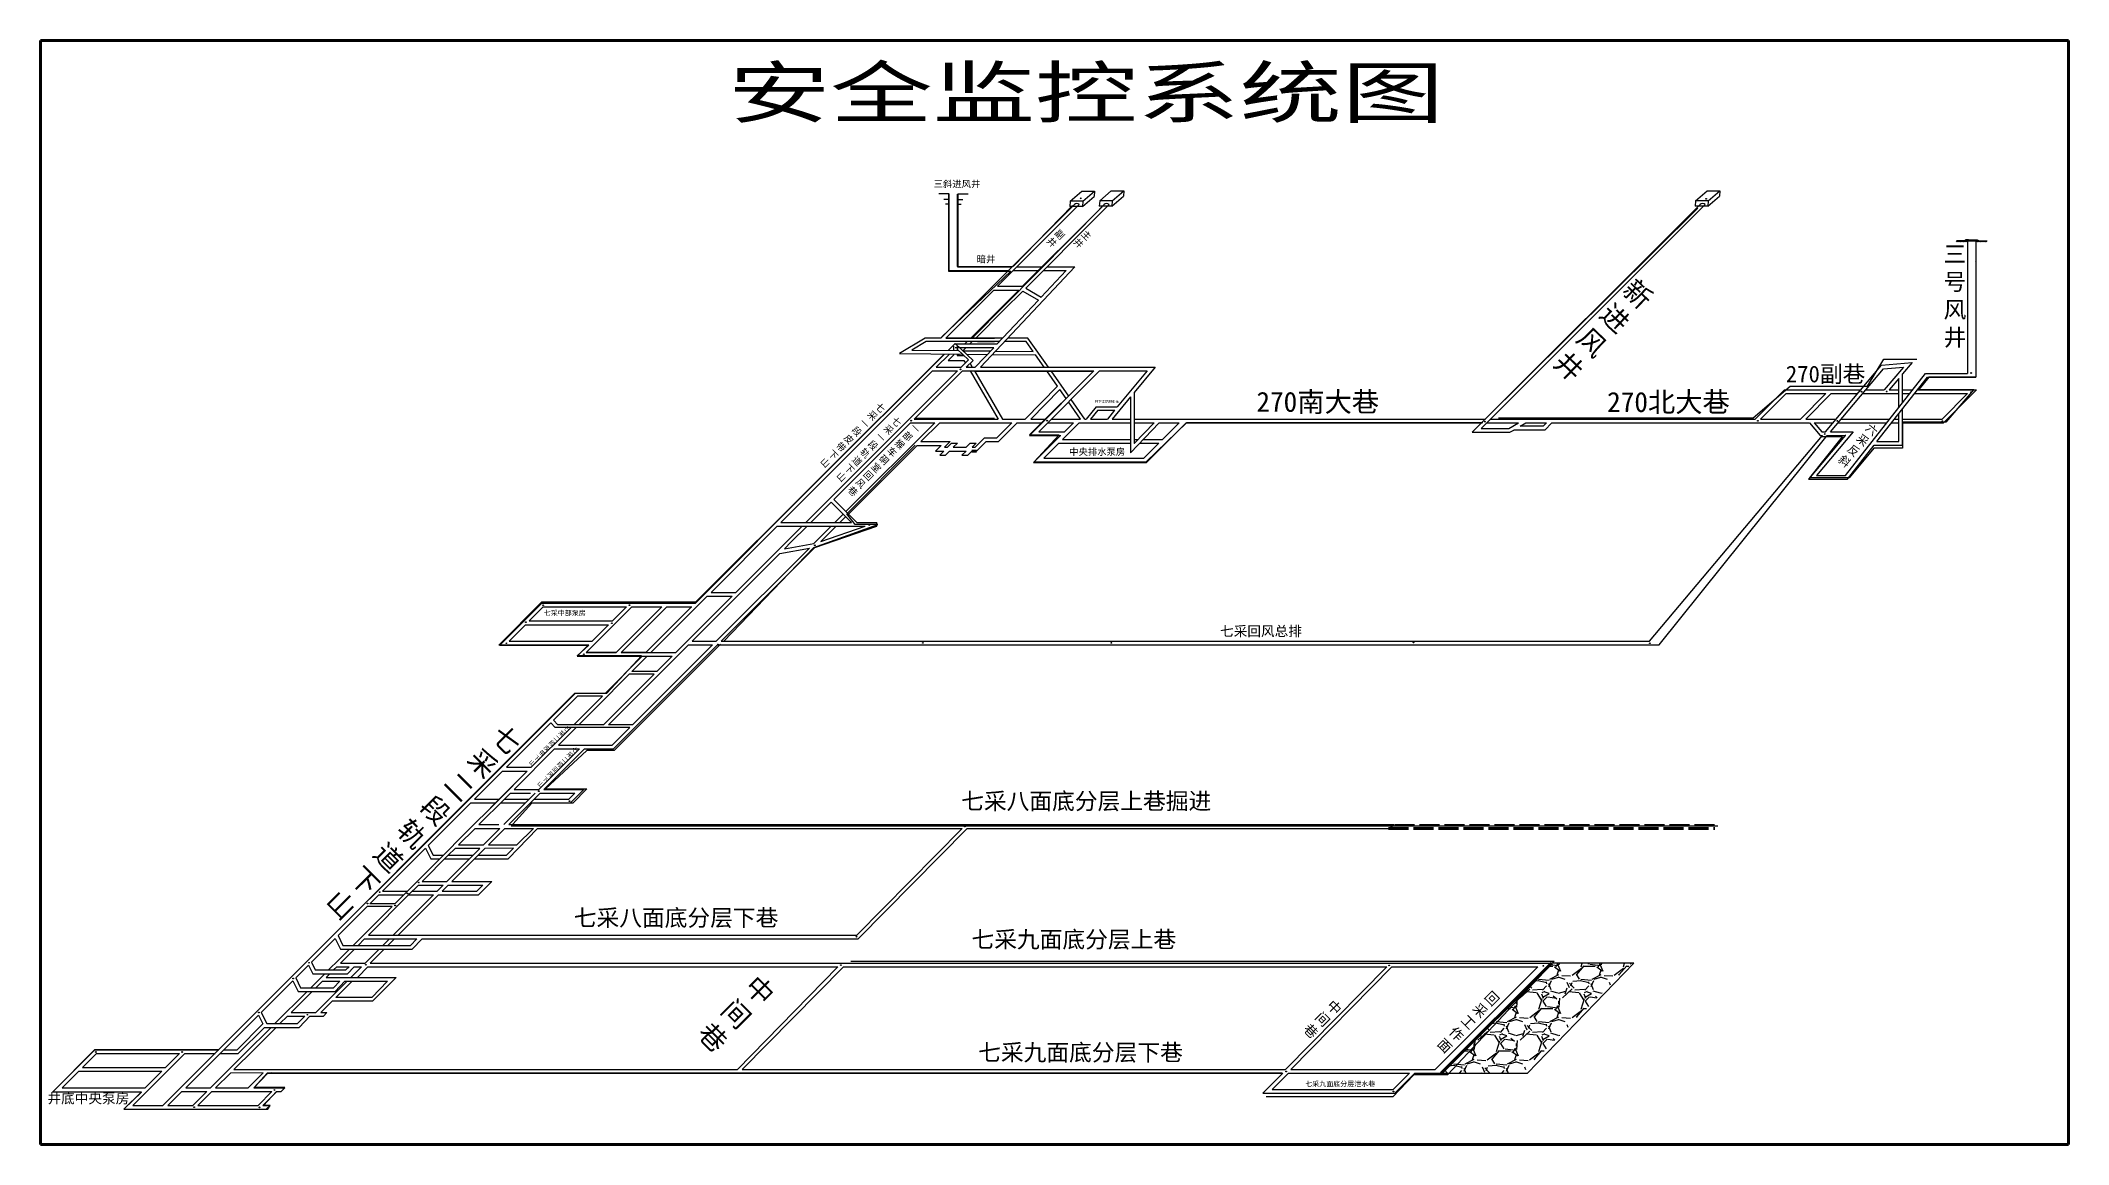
# Model space of a CAD drawing. Header units: millimetres. Extents: x 7697 to 8914, y -188 to 474.
import ezdxf

# ---------------------------------------------------------------- set-up
doc = ezdxf.new("R2010")
doc.units = ezdxf.units.MM
doc.linetypes.add('ACAD_ISO02W100', pattern=[15, 12, -3])
doc.linetypes.add('JIS_02_0.7', pattern=[1.35, 0.75, -0.6])
for name, color, linetype in [('安全监控', 7, 'Continuous'), ('巷道名称', 7, 'Continuous'), ('通风设施', 7, 'Continuous')]:
    doc.layers.add(name, color=color, linetype=linetype)
doc.styles.get("Standard").update_dxf_attribs({"font": '', "height": 3})
doc.styles.get('Standard').set_extended_font_data('FangSong_GB2312')

msp = doc.modelspace()

# ---------------------------------------------------------------- hatches: boundary and pattern name
at = {"layer": '安全监控', "linetype": 'ByBlock', "lineweight": 30}
h = msp.add_hatch(dxfattribs=at)
h.set_pattern_fill('GRAVEL', color=256, style=0)
h.set_pattern_definition([(228.0128, (-1254.5242, -1794.6869), (-203.20017266, -228.6002809), [3.41721, -338.305]), (184.9697, (-1256.8102, -1797.2269), (304.80049306, 25.39982075), [5.86405, -580.54]), (132.5104, (-1262.6522, -1797.7349), (253.99981518, -279.40027292), [4.13482, -409.347]), (267.2737, (-1272.5582, -1804.0849), (25.39988971, 507.99983653), [5.34005, -528.664]), (292.8337, (-1272.8122, -1809.4189), (-127.00036056, 304.8001733), [5.23634, -518.398]), (357.2737, (-1270.7802, -1814.2449), (-507.99983653, 25.39988971), [5.34005, -528.664]), (37.6942, (-1265.4462, -1814.4989), (-330.20020861, -253.99977357), [7.06194, -699.131]), (72.2553, (-1259.8582, -1810.1809), (177.800355655, 558.80016206), [6.6672, -660.053]), (121.4296, (-1257.8262, -1803.8309), (-203.20005235, 330.1996116), [5.35813, -530.455]), (175.2364, (-1260.6202, -1799.2589), (279.39978053, -25.39976163), [6.11713, -299.739]), (222.3974, (-1266.7162, -1798.7509), (-304.80000917, -279.399636506), [7.91078, -783.168]), (138.8141, (-1247.4122, -1804.339), (-177.79988674, 152.39976557), [2.70005, -267.306]), (171.4692, (-1249.4442, -1802.5609), (330.19949596, -50.800128), [5.13682, -508.546]), (225, (-1254.524, -1801.799), (-5e-15, -25.399983), [3.59209, -32.3289]), (203.1986, (-1256.3022, -1798.751), (127.0004283, 50.8002227), [1.93441, -191.506]), (291.8014, (-1258.08, -1799.513), (-25.4000178, 76.200049), [2.73566, -134.048]), (30.9638, (-1257.064, -1802.053), (76.1999195, 50.8000396), [4.4432, -143.663]), (161.5651, (-1253.254, -1799.767), (50.800023, -25.399962), [3.21287, -77.109]), (16.3895, (-1272.8122, -1799.5129), (254.00014014, 76.1998415), [4.50088, -445.588]), (70.3462, (-1268.4942, -1798.2429), (-101.5997169, -279.39960489), [3.77599, -373.822]), (293.1986, (-1253.2542, -1794.687), (-50.8002227, 127.0004283), [3.8688, -189.572]), (343.6105, (-1251.7302, -1798.2429), (-254.00014014, 76.1998415), [4.50088, -445.588]), (339.444, (-1272.8122, -1815.261), (-127.0001576, 50.7999384), [4.34035, -212.677]), (294.7751, (-1268.7482, -1816.7849), (-126.99970404, 279.39987026), [3.63672, -360.036]), (66.8014, (-1253.0002, -1820.087), (50.8002227, 127.0004283), [3.8688, -189.572]), (17.354, (-1251.4762, -1816.5309), (-330.20001782, -101.59984676), [4.25783, -421.524]), (69.444, (-1265.4462, -1820.087), (-50.7999384, -127.0001576), [2.17018, -214.848]), (101.3099, (-1254.524, -1820.087), (-25.3998746, 101.5996746), [1.29515, -128.22]), (165.9638, (-1254.778, -1818.817), (76.2000535, -25.399956), [5.23634, -99.4905]), (186.009, (-1259.8582, -1817.5469), (253.99962544, 25.39994069), [4.85267, -480.414]), (303.6901, (-1257.064, -1804.339), (-25.4000087, 50.799951), [3.66324, -87.9178]), (353.1572, (-1255.0322, -1807.3869), (431.80017857, -50.80022752), [6.39557, -633.16]), (60.9454, (-1248.6822, -1808.149), (-101.59976366, -177.7995761), [2.61508, -258.894]), (90, (-1247.412, -1805.863), (-25.4, 25.4), [1.524, -23.876]), (120.2564, (-1260.3662, -1816.7849), (101.59978467, -177.79991032), [3.52867, -349.339]), (48.0128, (-1262.1442, -1813.7369), (203.20017266, 228.6002809), [6.83443, -334.888]), (0, (-1257.572, -1808.657), (25.4, 25.4), [6.604, -18.796]), (325.3048, (-1250.9682, -1808.6569), (-253.9995599, 177.8000169), [4.0161, -397.593]), (254.0546, (-1247.6662, -1810.943), (-25.4000648, -101.600242), [3.69829, -181.217]), (207.646, (-1248.6822, -1814.4989), (-482.59983049, -254.00015975), [6.02145, -596.125]), (175.4261, (-1254.0162, -1817.2929), (-330.20007605, 25.39987711), [6.37029, -630.658]), (175.4261, (-1254.0162, -1817.2929), (-330.20007605, 25.39987711), [6.37029, -630.658])])
h.paths.add_polyline_path([(8585.7, -145.6), (8537.4, -145.6), (8603.5, -79.5), (8651.8, -79.5)])

# ---------------------------------------------------------------- linework, layer by layer
at = {"lineweight": 30}
for p, q in [((8242.1, 382.2), (8242.1, 336.1)), ((8247.5, 382.2), (8247.5, 338.3)), ((8271.2, 326.7), (8320.2, 375.7)), ((8288.1, 325.6), (8332.2, 369.8)), ((8332.2, 369.8), (8338.1, 375.7)), ((8561.3, 241.2), (8695.7, 375.7)), ((8853.1, 353.9), (8853.1, 274.2)), ((8858, 353.9), (8858, 272)), ((8242.1, 336.1), (8277.6, 336.1)), ((8317.6, 338.3), (8260.9, 278)), ((8280.6, 336.1), (8295.5, 336.1)), ((8298.5, 336.1), (8312.4, 336.1)), ((8240.2, 295.6), (8269, 324.4)), ((8269, 324.4), (8283.9, 324.4)), ((8275, 312.5), (8286.3, 323.8)), ((8286.3, 323.8), (8295.7, 318.3)), ((8258.1, 295.6), (8275, 312.5)), ((8228.5, 293.5), (8219.9, 288.3)), ((8272.4, 293.5), (8228.5, 293.5)), ((8245.9, 292.4), (8256.5, 282.1)), ((8254.3, 291.9), (8256, 293.5)), ((8288.3, 293.5), (8275.5, 293.5)), ((8288.3, 293.5), (8275.5, 293.5)), ((8301.8, 278), (8289.4, 295.6)), ((8212.5, 286.3), (8250.1, 285.9)), ((8234.5, 278), (8242.5, 286)), ((8241.6, 282.1), (8251, 282.1)), ((8244.6, 288.1), (8244.9, 288.4)), ((8244.9, 290.8), (8244.9, 288.1)), ((8244.9, 286), (8244.9, 285.4)), ((8268.9, 289.8), (8245.9, 289.8)), ((8247.1, 291), (8247.1, 288.1)), ((8247.1, 286), (8247.1, 285.1)), ((8247.6, 285.1), (8248.4, 285.9)), ((8250.5, 288), (8252.2, 289.8)), ((8252.4, 278), (8256.5, 282.1)), ((8252.7, 285.9), (8265.1, 285.8)), ((8254.7, 280.3), (8256, 278)), ((8268.2, 285.7), (8294, 285.5)), ((8819.8, 280.9), (8814, 274)), ((8167.5, 211), (8232.3, 275.8)), ((8221.3, 246.9), (8250.2, 275.8)), ((8232.3, 275.8), (8247.2, 275.8)), ((8250.2, 275.8), (8329, 275.8)), ((8257.3, 275.8), (8274.1, 246.9)), ((8296, 239.3), (8332.4, 275.8)), ((8313.9, 260.7), (8303.3, 275.8)), ((8332.4, 275.8), (8360.9, 275.8)), ((8365.7, 278), (8353.2, 262.9)), ((8770.8, 239.2), (8802.6, 277.1)), ((8798.7, 233.4), (8829, 272)), ((8802.6, 277.1), (8814.6, 278.1)), ((8811.8, 271.3), (8806.1, 264.5)), ((8814, 262.2), (8814, 274)), ((8829, 272), (8858, 272)), ((8291.1, 246.9), (8308.6, 264.6)), ((8323.6, 246.9), (8315.3, 258.7)), ((8350.9, 260.2), (8340, 246.9)), ((8353.2, 262.9), (8353.2, 232.2)), ((8728.9, 246.9), (8744.2, 262.2)), ((8744.2, 262.2), (8768.1, 262.2)), ((8756, 246.9), (8771.3, 262.2)), ((8771.3, 262.2), (8787.2, 262.2)), ((8790.1, 262.2), (8811.8, 262.2)), ((8814, 262.2), (8818.5, 262.2)), ((8814, 256.5), (8814, 262.2)), ((8821.3, 262.2), (8853, 262.2)), ((8858.5, 264.5), (8838.7, 244.7)), ((8185.4, 211), (8219.1, 244.7)), ((8219.1, 244.7), (8233.6, 244.7)), ((8225.3, 233.4), (8236.6, 244.7)), ((8236.6, 244.7), (8279.8, 244.7)), ((8271.7, 233.4), (8282.9, 244.7)), ((8282.9, 244.7), (8297.9, 244.7)), ((8301.3, 244.7), (8316.7, 244.7)), ((8310.2, 234.7), (8320.1, 244.7)), ((8320.1, 244.7), (8350.9, 244.7)), ((8331.4, 252.2), (8327, 246.9)), ((8331.4, 252.2), (8341.6, 252.2)), ((8350.9, 226.6), (8368.2, 244.7)), ((8353.2, 244.7), (8365.1, 244.7)), ((8368.2, 244.7), (8380.1, 244.7)), ((8371.9, 232.2), (8384.3, 244.7)), ((8384.3, 244.7), (8561.5, 244.5)), ((8564.7, 244.7), (8583.8, 244.7)), ((8584.7, 242.6), (8588.2, 244.7)), ((8588.2, 244.7), (8600.6, 244.7)), ((8599.5, 240.3), (8603.8, 244.7)), ((8603.8, 244.7), (8758.2, 244.7)), ((8758.2, 244.7), (8764.6, 237)), ((8761.1, 244.7), (8772.4, 244.7)), ((8775.4, 244.7), (8804.7, 244.7)), ((8807.6, 244.7), (8811.8, 244.7)), ((8814, 231.2), (8814, 252.9)), ((8814, 244.7), (8838.7, 244.7)), ((8242.9, 233.4), (8239.5, 230)), ((8244.7, 230), (8247.2, 232.4)), ((8255.9, 230), (8258.3, 232.4)), ((8258.6, 227.7), (8264.3, 233.4)), ((8264.2, 233.4), (8271.7, 233.4)), ((8290.3, 237), (8309.1, 237)), ((8299, 223.5), (8307.9, 232.4)), ((8307.9, 232.4), (8350.9, 232.4)), ((8356.6, 232.4), (8367.9, 232.4)), ((8360.5, 220.8), (8371.9, 232.2)), ((8556, 239), (8578.6, 239)), ((8578.6, 239), (8580.9, 240.3)), ((8599.5, 240.3), (8580.9, 240.3)), ((8784.4, 239.2), (8762.5, 213.1)), ((8764.6, 237), (8766, 237)), ((8768.9, 237), (8780.1, 237)), ((8781, 210.8), (8797, 231.2)), ((8797, 231.2), (8814, 231.2)), ((8181.8, 189.9), (8223, 231.1)), ((8223, 231.1), (8237.5, 231.1)), ((8234.1, 227.7), (8239, 227.7)), ((8236.6, 225.3), (8240, 225.3)), ((8240, 225.3), (8242.4, 227.7)), ((8242.4, 227.7), (8252.3, 227.7)), ((8249.8, 225.3), (8253.3, 225.3)), ((8253.3, 225.3), (8255.7, 227.7)), ((8292.8, 220.8), (8360.5, 220.8)), ((8141.3, 184.8), (8167.5, 211)), ((8173.1, 198.7), (8185.4, 211)), ((8757.7, 210.8), (8781, 210.8)), ((8159.2, 184.8), (8171.5, 197.1)), ((8171.5, 197.1), (8183.6, 184.8)), ((8099.4, 142.9), (8139.1, 182.6)), ((8139.1, 182.6), (8191.9, 182.6)), ((8147.5, 173.2), (8157, 182.6)), ((8161.7, 169.8), (8198.9, 182.6)), ((8165.3, 173.4), (8174.5, 182.6)), ((8176.7, 184.8), (8180.3, 188.4)), ((8198.9, 182.6), (8198.8, 184.8)), ((8143.5, 169.1), (8147.5, 173.2)), ((8088.1, 113.7), (8140.7, 166.3)), ((8105.5, 113.7), (8161.7, 169.8)), ((8140.7, 166.3), (8158.4, 169.5)), ((7990.3, 125.8), (7998.7, 134.2)), ((7998.7, 134.2), (8048.6, 134.2)), ((8024.4, 106.8), (8051.8, 134.2)), ((8045.5, 106.8), (8072.9, 134.2)), ((8051.8, 134.2), (8069.8, 134.2)), ((8063.3, 106.8), (8097.1, 140.6)), ((8072.9, 134.2), (8087.8, 134.2)), ((8097.1, 140.6), (8112, 140.6)), ((7978.3, 113.7), (7988.1, 123.5)), ((7988.1, 123.5), (8037.9, 123.5)), ((7972.6, 111.2), (8025.7, 111.3)), ((8037.9, 63.5), (8085.8, 111.4)), ((8040.8, 49.1), (8103.3, 111.4)), ((8085.8, 111.4), (8100.3, 111.4)), ((8019, 104.6), (8058.1, 104.6)), ((8051.9, 95.4), (8061.1, 104.6)), ((8058.1, 104.6), (8076, 104.6)), ((8030.6, 74.1), (8050.3, 93.8)), ((8065.2, 93.8), (8050.3, 93.8)), ((8004.8, 66.2), (8019.3, 80.7)), ((8034.2, 80.7), (8019.3, 80.7)), ((8020, 63.5), (8030.6, 74.1)), ((7976.6, 38), (8003.2, 64.6)), ((8003.2, 64.6), (8005.8, 61.9)), ((8004.8, 66.2), (8007.4, 63.5)), ((8050.7, 61.9), (8005.8, 61.9)), ((8007.8, 51.3), (8018.4, 61.9)), ((7981.2, 24.7), (8005.5, 49.1)), ((7999.1, 24.7), (8023.4, 49.1)), ((8005.5, 49.1), (8020.5, 49.1)), ((8023.4, 49.1), (8040.8, 49.1)), ((7957.5, 18.9), (7974.3, 35.6)), ((7974.3, 35.6), (7989.1, 35.6)), ((7929.7, -8.9), (7955.2, 16.6)), ((7952.2, 13.6), (7955.2, 16.6)), ((7955.2, 16.6), (7970.1, 16.6)), ((7960.1, 3.6), (7975.4, 18.9)), ((7973.1, 16.6), (7988, 16.6)), ((7975.4, 18.9), (7979, 22.5)), ((7978, 3.6), (7996.9, 22.5)), ((7991, 16.6), (8015, 16.6)), ((7996.9, 22.5), (8017.7, 22.5)), ((7947.9, -8.5), (7957.8, 1.3)), ((7965.8, -8.5), (7975.7, 1.3)), ((7995.2, 1.3), (8250, 1.3)), ((8187.6, -64.9), (8253, 1.3)), ((8253, 1.3), (8505.7, 1.3)), ((7902.3, -36.3), (7928.1, -10.5)), ((7941.7, -14.7), (7945.8, -10.7)), ((7959.6, -14.7), (7963.7, -10.7)), ((7926, -30.5), (7941.7, -14.7)), ((7932.6, -14.7), (7938.8, -14.7)), ((7943.9, -30.5), (7959.6, -14.7)), ((7917.9, -38.6), (7923.8, -32.7)), ((7923.8, -32.7), (7938.7, -32.7)), ((7938.1, -36.3), (7941.7, -32.7)), ((7941.7, -32.7), (7962.5, -32.7)), ((7959.8, -38.6), (7967.9, -30.5)), ((7875.6, -63), (7893.1, -45.5)), ((7908, -45.5), (7893.1, -45.5)), ((7893.8, -62.7), (7917.9, -38.6)), ((7894.7, -43.9), (7900, -38.6)), ((7900, -38.6), (7914.9, -38.6)), ((7911.7, -62.7), (7935.8, -38.6)), ((7917.9, -38.6), (7932.8, -38.6)), ((7935.8, -38.6), (7959.8, -38.6)), ((7865, -73.6), (7873.9, -64.7)), ((7878.2, -78.3), (7885.4, -71.1)), ((7887.6, -68.9), (7891.5, -64.9)), ((7894.9, -79.5), (7903.3, -71.1)), ((7905.5, -68.9), (7909.4, -64.9)), ((7926, -64.9), (8187.6, -64.9)), ((7850.2, -88.4), (7857.9, -80.7)), ((7857.9, -80.7), (7860.4, -85.9)), ((7859.6, -79), (7865, -73.6)), ((7872.8, -83.6), (7874.8, -81.7)), ((7874.8, -81.7), (7882.2, -81.7)), ((7877, -79.5), (7878.2, -78.3)), ((7881.3, -85.9), (7885.3, -81.7)), ((7885.3, -81.7), (7889.7, -81.7)), ((7829.5, -109.1), (7848.5, -90.1)), ((7847.4, -109.1), (7860, -96.5)), ((7848.5, -90.1), (7851.7, -96.5)), ((7851.7, -96.5), (7873.8, -96.5)), ((7860.4, -85.9), (7881.3, -85.9)), ((7862.2, -94.3), (7866.2, -90.3)), ((7866.2, -90.3), (7876.6, -90.3)), ((7868.4, -88.1), (7870.6, -85.9)), ((7873.8, -96.5), (7879.7, -90.3)), ((7874.3, -100.1), (7880.1, -94.3)), ((7879.7, -90.3), (7905.2, -90.3)), ((7880.1, -94.3), (7884.1, -90.3)), ((7896.2, -102.3), (7910.4, -88.1)), ((7865.3, -109.1), (7872.1, -102.3)), ((7866.8, -111.3), (7868.8, -109.1)), ((7896.2, -102.3), (7872.1, -102.3)), ((7784.3, -154.4), (7827.8, -110.8)), ((7815.7, -133.8), (7831.4, -118.1)), ((7825, -131.5), (7838.4, -118.1)), ((7827.8, -110.8), (7830.4, -116)), ((7831.4, -118.1), (7852.2, -118.1)), ((7840.6, -115.8), (7845.2, -111.3)), ((7845.2, -111.3), (7855.6, -111.3)), ((7852.2, -118.1), (7858.7, -111.3)), ((7858.7, -111.3), (7866.8, -111.3)), ((7722.3, -142.2), (7730.7, -133.8)), ((7730.7, -133.8), (7780.6, -133.8)), ((7752.6, -165), (7783.8, -133.8)), ((7783.8, -133.8), (7801.8, -133.8)), ((7804.8, -133.8), (7815.7, -133.8)), ((7813.1, -143.4), (7825, -131.5)), ((7710.2, -154.3), (7720.1, -144.4)), ((7720.1, -144.4), (7769.9, -144.4)), ((7802.1, -154.4), (7811, -145.5)), ((7830.6, -145.4), (7811, -145.5)), ((7825, -154.4), (7833.4, -145.6)), ((7833.4, -145.6), (8075.4, -145.6)), ((8435.9, -155.4), (8445.7, -145.6)), ((8509.6, -157.6), (8521.6, -145.6)), ((7704.6, -156.7), (7757.7, -156.7)), ((7773.6, -165), (7782, -156.6)), ((7782, -156.6), (7796.9, -156.6)), ((7791.5, -165), (7799.9, -156.6)), ((7799.9, -156.6), (7835.9, -156.6)), ((7830.5, -165), (7838.9, -156.6)), ((7838.9, -156.6), (7841.4, -156.6)), ((7841.4, -156.6), (7843.6, -154.4)), ((8430.4, -157.6), (8509.6, -157.6)), ((7747.1, -167.2), (7832.5, -167.2)), ((7832.5, -167.2), (7834.8, -165))]:
    msp.add_line(p, q, dxfattribs=at)
at = {"linetype": 'Continuous'}
for p, q in [((8314.8, 377.7), (8314.6, 374.5)), ((8322.4, 377.7), (8322.2, 374.5)), ((8329.3, 383.7), (8329.1, 380.5)), ((8332.5, 378), (8332.2, 374.8)), ((8340, 378), (8339.8, 374.8)), ((8346.9, 384), (8346.7, 380.8)), ((8690, 378), (8689.8, 374.8)), ((8697.6, 378), (8697.4, 374.8)), ((8704.5, 384), (8704.3, 380.8))]:
    msp.add_line(p, q, dxfattribs=at)
for p, q in [((8314.8, 377.7), (8321.7, 383.7)), ((8322.4, 377.7), (8314.8, 377.7)), ((8321.7, 383.7), (8329.3, 383.7)), ((8322.2, 374.5), (8329.1, 380.5)), ((8322.4, 377.7), (8329.3, 383.7)), ((8332.5, 378), (8339.4, 384)), ((8340, 378), (8332.5, 378)), ((8339.4, 384), (8346.9, 384)), ((8339.8, 374.8), (8346.7, 380.8)), ((8340, 378), (8346.9, 384)), ((8690, 378), (8696.9, 384)), ((8697.6, 378), (8690, 378)), ((8696.9, 384), (8704.5, 384)), ((8697.4, 374.8), (8704.3, 380.8)), ((8697.6, 378), (8704.5, 384)), ((8237.2, 295.6), (8317.3, 375.7)), ((8286.1, 326.7), (8329.3, 369.8)), ((8322.2, 374.5), (8314.6, 374.5)), ((8329.3, 369.8), (8335.2, 375.7)), ((8339.8, 374.8), (8332.2, 374.8)), ((8556, 239), (8692.7, 375.7)), ((8697.4, 374.8), (8689.8, 374.8)), ((8846.5, 353.4), (8846.9, 353.9)), ((8852.1, 353.9), (8846.7, 353.9)), ((8847, 353.4), (8847.4, 353.9)), ((8847.4, 353.4), (8847.9, 353.9)), ((8847.9, 353.4), (8848.3, 353.9)), ((8848.4, 353.4), (8848.8, 353.9)), ((8848.8, 353.4), (8849.3, 353.9)), ((8849.3, 353.4), (8849.7, 353.9)), ((8849.8, 353.4), (8850.2, 353.9)), ((8850.3, 353.4), (8850.7, 353.9)), ((8850.7, 353.4), (8851.2, 353.9)), ((8852.2, 354.6), (8851.2, 353.9)), ((8851.2, 353.4), (8851.6, 353.9)), ((8851.7, 353.4), (8852.1, 353.9)), ((8852.1, 353.9), (8863.4, 353.9)), ((8852.1, 353.4), (8852.5, 353.9)), ((8853.7, 354.6), (8852.2, 354.6)), ((8852.6, 353.4), (8853, 353.9)), ((8853.1, 353.9), (8853.1, 354.6)), ((8853.1, 353.9), (8858, 353.9)), ((8853.7, 354.6), (8857.4, 354.6)), ((8857.4, 354.6), (8858.9, 354.6)), ((8857.4, 353.9), (8864.9, 353.9)), ((8858, 354.6), (8858, 353.9)), ((8858.2, 353.4), (8858.6, 353.9)), ((8858.7, 353.4), (8859.1, 353.9)), ((8858.9, 354.6), (8860, 353.9)), ((8859.1, 353.4), (8859.5, 353.9)), ((8859.6, 353.4), (8860, 353.9)), ((8860.1, 353.4), (8860.5, 353.9)), ((8860.5, 353.4), (8860.9, 353.9)), ((8860.9, 353.4), (8861.3, 353.9)), ((8861.4, 353.4), (8861.8, 353.9)), ((8862, 353.4), (8862.4, 353.9)), ((8862.4, 353.4), (8862.8, 353.9)), ((8862.9, 353.4), (8863.3, 353.9)), ((8863.4, 353.4), (8863.8, 353.9)), ((8863.8, 353.4), (8864.2, 353.9)), ((8864.3, 353.4), (8864.7, 353.9)), ((8858, 341.4), (8858.3, 341.7)), ((8247.5, 338.3), (8279.9, 338.3)), ((8282.9, 338.3), (8297.8, 338.3)), ((8312.4, 336.1), (8297.4, 320.1)), ((8300.8, 338.3), (8317.6, 338.3)), ((8255.1, 295.6), (8283.9, 324.4)), ((8295.7, 318.3), (8270.8, 291.9)), ((8271.2, 326.7), (8286.1, 326.7)), ((8288.1, 325.6), (8297.4, 320.1)), ((8227.9, 295.6), (8212.5, 286.3)), ((8237.2, 295.6), (8227.9, 295.6)), ((8240.2, 295.6), (8259.2, 295.6)), ((8274.4, 295.6), (8240.2, 295.6)), ((8241.6, 288.1), (8245.9, 292.4)), ((8251.3, 291.9), (8253, 293.5)), ((8251.3, 291.9), (8253, 293.5)), ((8274.4, 295.6), (8256.6, 295.6)), ((8259.2, 295.6), (8269.4, 295.6)), ((8259.2, 293.5), (8269.4, 293.5)), ((8286.8, 295.6), (8277.5, 295.6)), ((8289.4, 295.6), (8277.5, 295.6)), ((8292.5, 287.6), (8288.3, 293.5)), ((8164.5, 211), (8239.5, 286)), ((8219.9, 288.3), (8247.9, 288.1)), ((8244.6, 285.1), (8244.9, 285.4)), ((8270.8, 291.9), (8245.7, 291.9)), ((8247.1, 288.9), (8253.8, 282.4)), ((8247.5, 288.1), (8247.7, 288.3)), ((8249, 289.5), (8249.2, 289.8)), ((8249, 289.5), (8249.2, 289.8)), ((8249.4, 278), (8253.8, 282.4)), ((8250.5, 288), (8267.1, 287.9)), ((8251, 282.1), (8251.9, 280.5)), ((8268.9, 289.8), (8257.8, 278)), ((8270.1, 287.8), (8292.5, 287.6)), ((8299.2, 278), (8294, 285.5)), ((8801.5, 279.3), (8819.8, 280.9)), ((8182.4, 211), (8247.2, 275.8)), ((8234.5, 278), (8249.4, 278)), ((8252.4, 278), (8257.8, 278)), ((8253, 278.7), (8253.4, 278)), ((8254.7, 275.8), (8271.5, 246.9)), ((8260.9, 278), (8365.7, 278)), ((8290.3, 237), (8329, 275.8)), ((8307.2, 266.6), (8300.8, 275.8)), ((8360.9, 275.8), (8343, 254.2)), ((8767.9, 239.2), (8801.5, 279.3)), ((8779.9, 213.1), (8827.9, 274.2)), ((8814.6, 278.1), (8803.1, 264.5)), ((8811.8, 262.2), (8811.8, 271.3)), ((8827.9, 274.2), (8853.1, 274.2)), ((8287.7, 246.9), (8307.2, 266.6)), ((8312.4, 259.2), (8308.6, 264.6)), ((8321, 246.9), (8313.8, 257.2)), ((8350.9, 260.2), (8350.9, 226.6)), ((8725.7, 246.9), (8743.3, 264.5)), ((8743.3, 264.5), (8789.1, 264.5)), ((8752.8, 246.9), (8768.1, 262.2)), ((8792, 264.5), (8803.1, 264.5)), ((8806.1, 264.5), (8811.8, 264.5)), ((8811.8, 253.7), (8811.8, 262.2)), ((8814, 264.5), (8820.3, 264.5)), ((8823.1, 264.5), (8858.5, 264.5)), ((8837.8, 246.9), (8853, 262.2)), ((8180.3, 191.4), (8233.6, 244.7)), ((8221.3, 246.9), (8271.5, 246.9)), ((8270.7, 235.6), (8279.8, 244.7)), ((8274.1, 246.9), (8287.7, 246.9)), ((8282.6, 244.4), (8282.9, 244.7)), ((8291.1, 246.9), (8300.2, 246.9)), ((8303.6, 246.9), (8321, 246.9)), ((8311.3, 239.3), (8316.7, 244.7)), ((8323.6, 246.9), (8324.3, 246.9)), ((8330.3, 254.2), (8324.3, 246.9)), ((8327, 246.9), (8337.1, 246.9)), ((8330.3, 254.2), (8343, 254.2)), ((8341.4, 252.2), (8337.1, 246.9)), ((8340, 246.9), (8350.9, 246.9)), ((8353.2, 246.9), (8427.7, 246.9)), ((8353.2, 232.2), (8365.1, 244.7)), ((8370.2, 234.7), (8380.1, 244.7)), ((8427.7, 246.9), (8461.4, 246.9)), ((8461.4, 246.9), (8564, 246.9)), ((8566.9, 246.9), (8725.7, 246.9)), ((8578, 241.2), (8583.8, 244.7)), ((8598.6, 242.6), (8600.6, 244.7)), ((8728.9, 246.9), (8752.8, 246.9)), ((8756, 246.9), (8774.3, 246.9)), ((8761.1, 244.7), (8765.6, 239.2)), ((8777.3, 246.9), (8806.5, 246.9)), ((8809.4, 246.9), (8811.8, 246.9)), ((8811.8, 233.4), (8811.8, 250)), ((8814, 246.9), (8837.8, 246.9)), ((8225.3, 233.4), (8242.9, 233.4)), ((8225.3, 233.4), (8242.9, 233.4)), ((8241.3, 230), (8243.7, 232.4)), ((8243.7, 232.4), (8247.2, 232.4)), ((8252.4, 230), (8254.8, 232.4)), ((8254.8, 232.4), (8258.3, 232.4)), ((8257.7, 230), (8263.3, 235.6)), ((8263.3, 235.6), (8270.7, 235.6)), ((8271.7, 233.4), (8272.5, 234.2)), ((8296, 239.3), (8311.3, 239.3)), ((8302, 230), (8309, 237)), ((8310.2, 234.7), (8350.9, 234.7)), ((8353.2, 234.7), (8355.6, 234.7)), ((8353.2, 232.4), (8353.4, 232.4)), ((8358.7, 234.7), (8370.2, 234.7)), ((8359, 223.5), (8367.9, 232.4)), ((8561.3, 241.2), (8574.9, 241.2)), ((8574.9, 241.2), (8578, 241.2)), ((8598.6, 242.6), (8584.7, 242.6)), ((8662.4, 113.7), (8766, 237)), ((8779.6, 237), (8757.7, 210.8)), ((8765.6, 239.2), (8767.9, 239.2)), ((8770.8, 239.2), (8780.1, 239.2)), ((8780.1, 237), (8779.6, 237)), ((8780.1, 239.2), (8784.4, 239.2)), ((8798.7, 233.4), (8811.8, 233.4)), ((8237.5, 231.1), (8234.1, 227.7)), ((8236.6, 225.3), (8239, 227.7)), ((8239.5, 230), (8241.3, 230)), ((8239.5, 230), (8241.3, 230)), ((8244.7, 230), (8252.4, 230)), ((8249.8, 225.3), (8252.3, 227.7)), ((8255.9, 230), (8257.7, 230)), ((8292.8, 220.8), (8302, 230)), ((8299, 223.5), (8359, 223.5)), ((8090, 136.5), (8164.5, 211)), ((8156.2, 184.8), (8182.4, 211)), ((8762.5, 213.1), (8779.9, 213.1)), ((8173.1, 198.7), (8186.8, 184.8)), ((8114.3, 142.9), (8154, 182.6)), ((8141.3, 184.8), (8183.6, 184.8)), ((8161.1, 172.3), (8171.5, 182.6)), ((8165.3, 173.4), (8191.9, 182.6)), ((8173.7, 184.8), (8178.7, 189.8)), ((8186.8, 184.8), (8198.8, 184.8)), ((8143.5, 169.1), (8161.1, 172.3)), ((8143.5, 169.1), (8161.1, 172.3)), ((8102.5, 113.7), (8158.4, 169.5)), ((7972.6, 111.2), (7997.8, 136.5)), ((7972.6, 111.2), (7997.8, 136.5)), ((7997.8, 136.5), (8090, 136.5)), ((8040.2, 125.8), (8048.6, 134.2)), ((8040.2, 125.8), (8048.6, 134.2)), ((8042.4, 106.8), (8069.8, 134.2)), ((8060.3, 106.8), (8087.7, 134.2)), ((8078.2, 106.8), (8112, 140.6)), ((8099.4, 142.9), (8114.3, 142.9)), ((7990.3, 125.8), (8040.2, 125.8)), ((8028.1, 113.7), (8037.9, 123.5)), ((8028.1, 113.7), (8037.9, 123.5)), ((7978.3, 113.7), (8028.1, 113.7)), ((8019, 104.6), (8025.7, 111.3)), ((8052.3, 63.5), (8100.3, 111.4)), ((8088.1, 113.7), (8102.5, 113.7)), ((8105.5, 113.7), (8662.4, 113.7)), ((8042.4, 106.8), (8024.4, 106.8)), ((8024.4, 106.8), (8042.4, 106.8)), ((8035.8, 82.3), (8058.1, 104.6)), ((8060.3, 106.8), (8045.5, 106.8)), ((8045.5, 106.8), (8060.3, 106.8)), ((8060.3, 106.8), (8078.2, 106.8)), ((8066.8, 95.4), (8075.3, 103.9)), ((8075.3, 103.9), (8076, 104.6)), ((8045.5, 74.1), (8065.2, 93.8)), ((8066.8, 95.4), (8051.9, 95.4)), ((7770.6, -165), (8017.9, 82.3)), ((8017, 63.5), (8034.2, 80.7)), ((8035.8, 82.3), (8017.9, 82.3)), ((8034.9, 63.5), (8045.5, 74.1)), ((7991.5, 38), (8015.4, 61.9)), ((8034.9, 63.5), (8007.4, 63.5)), ((8052.3, 63.5), (8037.9, 63.5)), ((8040.1, 51.3), (8050.7, 61.9)), ((7996.1, 24.7), (8020.5, 49.1)), ((8007.8, 51.3), (8040.1, 51.3)), ((7976.6, 38), (7991.5, 38)), ((7967.1, 13.6), (7989.1, 35.6)), ((7972.4, 18.9), (7989.1, 35.6)), ((7981.2, 24.7), (7996.1, 24.7)), ((7950.9, -2.6), (7972.4, 18.9)), ((7957.5, 18.9), (7972.4, 18.9)), ((7975, 3.6), (7990.3, 18.9)), ((7975.4, 18.9), (7990.3, 18.9)), ((7990.3, 18.9), (7993.9, 22.5)), ((7993.3, 18.9), (8014.1, 18.9)), ((7962.9, -8.5), (7972.7, 1.3)), ((7978, 3.6), (8508.9, 3.6)), ((7982.9, -8.5), (7992.9, 1.3)), ((8186.8, -62.7), (8250, 1.3)), ((7929.7, -8.9), (7932.6, -14.7)), ((7938.8, -14.7), (7950.9, -2.6)), ((7947.9, -8.5), (7962.9, -8.5)), ((7954.4, -17), (7960.7, -10.7)), ((7976.7, -14.7), (7980.9, -10.5)), ((7909.6, -43.9), (7938.8, -14.7)), ((7940.9, -30.5), (7954.4, -17)), ((7941.7, -14.7), (7956.7, -14.7)), ((7959.6, -14.7), (7976.7, -14.7)), ((7902.3, -36.3), (7917.2, -36.3)), ((7920.2, -36.3), (7935.1, -36.3)), ((7926, -30.5), (7940.9, -30.5)), ((7935.1, -36.3), (7938.7, -32.7)), ((7938.1, -36.3), (7958.9, -36.3)), ((7943.9, -30.5), (7967.9, -30.5)), ((7958.9, -36.3), (7962.5, -32.7)), ((7884.6, -68.9), (7908, -45.5)), ((7909.6, -43.9), (7894.7, -43.9)), ((7908.7, -62.7), (7932.8, -38.6)), ((7875.6, -63), (7878.5, -68.9)), ((7876, -77.5), (7882.4, -71.1)), ((7878.5, -68.9), (7919.1, -68.9)), ((7891.9, -79.5), (7900.3, -71.1)), ((7893.8, -62.7), (8186.8, -62.7)), ((7902.5, -68.9), (7906.5, -64.9)), ((7919.1, -68.9), (7922.8, -64.9)), ((7859.6, -79), (7861.8, -83.6)), ((7861.8, -83.6), (7880.3, -83.6)), ((7869.9, -83.6), (7876, -77.5)), ((7877, -79.5), (7891.9, -79.5)), ((7880.3, -83.6), (7882.2, -81.7)), ((7883.3, -88.1), (7889.7, -81.7)), ((7894.9, -79.5), (7909, -79.5)), ((7909, -79.5), (8603.5, -79.5)), ((8444, -143.4), (8504.7, -81.7)), ((8509.8, -79.5), (8603.5, -79.5)), ((8533.8, -143.4), (8595.4, -81.7)), ((7837.7, -115.8), (7857, -96.5)), ((7850.2, -88.4), (7853.1, -94.3)), ((7853.1, -94.3), (7872.8, -94.3)), ((7859.2, -94.3), (7867.6, -85.9)), ((7862.3, -109.1), (7881.1, -90.3)), ((7868.4, -88.1), (7910.4, -88.1)), ((7872.8, -94.3), (7876.6, -90.3)), ((7895.8, -100.1), (7905.2, -90.3)), ((7829.5, -109.1), (7832.8, -115.8)), ((7847.4, -109.1), (7862.3, -109.1)), ((7865.3, -109.1), (7868.8, -109.1)), ((7895.8, -100.1), (7874.3, -100.1)), ((7815, -131.5), (7830.4, -116)), ((7819.7, -133.8), (7835.4, -118.1)), ((7832.8, -115.8), (7851.3, -115.8)), ((7851.3, -115.8), (7855.6, -111.3)), ((7704.6, -156.7), (7729.8, -131.5)), ((7704.6, -156.7), (7729.8, -131.5)), ((7729.8, -131.5), (7804, -131.5)), ((7772.2, -142.2), (7780.6, -133.8)), ((7772.2, -142.2), (7780.6, -133.8)), ((7799.1, -154.4), (7819.7, -133.8)), ((7807.1, -131.5), (7815, -131.5)), ((7807.1, -131.5), (7815, -131.5)), ((7722.3, -142.2), (7772.2, -142.2)), ((7760, -154.3), (7769.9, -144.4)), ((7760, -154.3), (7769.9, -144.4)), ((7813.1, -143.4), (8077.6, -143.4)), ((7821.6, -154.4), (7830.6, -145.4)), ((8077.6, -143.4), (8115, -143.4)), ((8118, -143.4), (8444, -143.4)), ((8447.1, -143.4), (8533.8, -143.4)), ((7710.2, -154.3), (7760, -154.3)), ((7747.1, -167.2), (7757.7, -156.7)), ((7784.3, -154.3), (7799.1, -154.4)), ((7788.5, -165), (7796.9, -156.6)), ((7802.1, -154.4), (7821.6, -154.4)), ((7825, -154.4), (7843.6, -154.4)), ((7827.6, -165), (7835.9, -156.6)), ((7827.6, -165), (7835.9, -156.6)), ((8435.9, -155.4), (8508.6, -155.4)), ((7752.6, -165), (7770.6, -165)), ((7773.6, -165), (7788.5, -165)), ((7791.5, -165), (7827.6, -165)), ((7830.5, -165), (7834.8, -165))]:
    msp.add_line(p, q)
at = {"lineweight": 60}
msp.add_line((8255.7, 227.7), (8258.6, 227.7), dxfattribs=at)
at = {"linetype": 'ByBlock'}
for p, q in [((7999.1, 24.7), (8023.1, 24.7)), ((7965.8, -8.5), (7982.9, -8.5)), ((8430.4, -157.6), (8442.4, -145.6)), ((8508.6, -155.4), (8518.4, -145.6))]:
    msp.add_line(p, q, dxfattribs=at)
at = {"linetype": 'ACAD_ISO02W100', "lineweight": 30}
for p, q in [((8015, 16.6), (8023.1, 24.7)), ((7979, 22.5), (7993.9, 22.5)), ((7928.1, -10.5), (7931.2, -17))]:
    msp.add_line(p, q, dxfattribs=at)
at = {"linetype": 'ACAD_ISO02W100'}
for p, q in [((8014.1, 18.9), (8017.7, 22.5)), ((8509.3, 3.6), (8702.3, 3.6))]:
    msp.add_line(p, q, dxfattribs=at)
at = {"linetype": 'ByBlock', "lineweight": 30}
for p, q in [((7957.8, 1.3), (7972.7, 1.3)), ((7975.7, 1.3), (7992.9, 1.3)), ((7977.6, -17), (7995.2, 1.3)), ((7960.7, -10.7), (7945.8, -10.7)), ((7980.8, -10.6), (7963.7, -10.7)), ((7931.2, -17), (7936.5, -17)), ((7939.5, -17), (7954.4, -17)), ((7957.4, -17), (7977.6, -17)), ((7873.9, -64.7), (7877.1, -71.1)), ((7877.1, -71.1), (7920, -71.1)), ((7891.5, -64.9), (7922.8, -64.9)), ((7920, -71.1), (7926, -64.9))]:
    msp.add_line(p, q, dxfattribs=at)
at = {"color": 7, "linetype": 'ACAD_ISO02W100'}
msp.add_line((7960.1, 3.6), (7975, 3.6), dxfattribs=at)
at = {"linetype": 'ACAD_ISO02W100', "lineweight": 60}
msp.add_line((8505.7, 1.3), (8701.5, 1.3), dxfattribs=at)
at = {"linetype": 'JIS_02_0.7'}
msp.add_line((7908.5, -81.7), (7908.5, -81.7), dxfattribs=at)
at = {"color": 7, "lineweight": 30}
for p, q in [((8118, -143.4), (8178.8, -81.7)), ((8178.8, -81.7), (8504.7, -81.7)), ((8447.1, -143.4), (8507.8, -81.7)), ((8507.8, -81.7), (8595.4, -81.7)), ((8070.1, -145.6), (8442.4, -145.6)), ((8445.7, -145.6), (8518.4, -145.6)), ((8521.6, -145.6), (8537.4, -145.6))]:
    msp.add_line(p, q, dxfattribs=at)
at = {"color": 7, "lineweight": 60}
msp.add_line((8537.4, -145.6), (8603.5, -79.5), dxfattribs=at)
at = {"lineweight": 60}
for points in [[(7697.2, 474.1), (8913.6, 474.1)], [(7697.2, -188.4), (7697.2, 474.1)], [(8913.6, 474.1), (8913.6, -188.4)], [(8913.6, -188.4), (7697.2, -188.4)]]:
    msp.add_lwpolyline(points, dxfattribs=at)
at = {"lineweight": 30}
msp.add_lwpolyline([(8537.4, -145.6), (8589.1, -145.6), (8652.9, -79.5), (8603.5, -79.5), (8537.4, -145.6)], dxfattribs=at)
for centre in [(8318.8, 374.2), (8336.6, 374.2), (8694.2, 374.2)]:
    msp.add_arc(centre, 2.09, 44.3824, 135.6176)
at = {"layer": '安全监控', "color": 2, "linetype": 'ByBlock', "lineweight": 30}
msp.add_line((7835.8, -144.9), (7835.8, -144.9), dxfattribs=at)
at = {"layer": '安全监控', "color": 1, "linetype": 'ByBlock', "lineweight": 30}
for points in [[(8241.8, 382.3), (8241.8, 335.8), (8279.2, 335.8), (8237.9, 296.4)], [(8247, 382), (8247, 338.5), (8280.2, 338.5)], [(8334, 374.4), (8255.9, 295.6)], [(8316.1, 375.1), (8280.5, 338.5)], [(8691.3, 373.6), (8562.6, 245.7)], [(8858, 353.4), (8858, 272), (8829.8, 272), (8823.9, 264.6), (8856.8, 264.6), (8840, 245), (8814.1, 245), (8814.1, 229.4), (8796.9, 229.4), (8782, 211.7), (8758.5, 211.7), (8778.1, 236.3), (8765.9, 236.3)], [(7804, -131.3), (8017.6, 82.5), (8036.8, 82.5), (8057.7, 104.8), (8019, 104.8), (8026, 111.2), (7972, 111.2), (7997.8, 137.3), (8090.3, 137.3), (8238.8, 285.6)], [(8571.7, 247.7), (8724.5, 247.7), (8746.6, 266.6), (8793, 266.6), (8802.8, 282.8), (8822.7, 282.8)], [(8257.5, 275.6), (8328.8, 275.6), (8290.4, 237.4), (8308.2, 237.4), (8293.1, 221.3), (8360.3, 221.3), (8384.8, 244.9), (8562.4, 244.9)], [(8222.2, 247.4), (8269.3, 247.4)], [(8103.3, 111.4), (8668.2, 111.4), (8768.9, 237)], [(8107, 113.7), (8161.1, 169.9), (8199.5, 183.6), (8185.8, 183.6), (8180.8, 190.1), (8221.9, 231.3)], [(8105.1, 111.9), (8041.3, 48.1), (8024.8, 48.1), (8000, 25.1), (8024.8, 25.1), (8016.5, 16.5), (7991.8, 16.5), (7980.5, 3.9)], [(7979.5, 2.9), (8703.2, 2.9)], [(7887.5, -88), (7893.5, -81.8), (8175.4, -81.8), (8115.1, -143.6)], [(8183.2, -78.4), (8605.1, -78.4), (8541.2, -146.6), (8521, -146.6), (8508.3, -159.7), (8432.4, -159.7)], [(7747.3, -166.9), (7757.8, -156.9), (7704.4, -156.9), (7729.7, -131.3), (7803.7, -131.3)], [(7747.3, -167.1), (7833.4, -167.1), (7834.8, -164.9), (7830.8, -164.9), (7838.6, -156.6), (7841.5, -156.6), (7843.6, -154.2), (7825.2, -154.2), (7833.3, -145.3), (8441.7, -145.3)]]:
    msp.add_lwpolyline(points, dxfattribs=at)
at = {"layer": '安全监控', "color": 5, "linetype": 'ByBlock', "lineweight": 30}
for centre in [(8321.1, 379.4), (8696.3, 379.1)]:
    msp.add_circle(centre, 0.226, dxfattribs=at)
at = {"layer": '安全监控', "color": 3, "linetype": 'ByBlock', "lineweight": 30}
for centre in [(8249, 276.8), (8301, 246), (8039.8, 124.4), (8520.8, 112.8), (7996.1, 23.7), (8014.5, 17.7), (7924, -31.1), (7909.9, -44.9), (7858.2, -79.3), (7857.2, -110.5)]:
    msp.add_circle(centre, 0.226, dxfattribs=at)
at = {"layer": '安全监控', "color": 1, "linetype": 'ByBlock', "lineweight": 30}
for centre in [(8855.3, 274.6), (8789.5, 263.4), (8804.6, 263.5), (8855.2, 263.1), (8563.6, 245.4), (8727.3, 245.9), (8775, 245.9), (8838, 245.7), (8767.4, 238), (7998.7, 135.2), (8050.4, 135.3), (7988.2, 125.1), (7976.6, 112.4), (8103.5, 111.7), (8226.4, 112.6), (8339.5, 112.7), (8662.5, 112.4), (8023.1, 105.8), (8251.6, 2.4), (8507.6, 2.3), (7893.3, -43.8), (7900.6, -37), (7917.3, -37.7), (8186.6, -63.7), (7892.3, -80.5), (8177.2, -80.7), (8506.2, -80.9), (8598.6, -81.2), (7848.7, -88.8), (7828.1, -109.2), (7730.3, -132.9), (7782.1, -132.9), (8444.4, -144.6), (7837.4, -155.7), (8508.8, -156.6), (7828.5, -166.1)]:
    msp.add_circle(centre, 0.226, dxfattribs=at)
at = {"layer": '安全监控', "color": 2, "linetype": 'ByBlock', "lineweight": 30}
for centre in [(8219.4, 246), (8194.3, 183.4), (8161.6, 171.2), (7789.3, -166)]:
    msp.add_circle(centre, 0.226, dxfattribs=at)
at = {"layer": '通风设施', "linetype": 'ACAD_ISO02W100'}
for p, q in [((8242.1, 382.2), (8236.1, 382.2)), ((8242.1, 378.7), (8239.1, 378.7)), ((8247.5, 382.2), (8253.5, 382.2)), ((8247.5, 378.7), (8250.5, 378.7)), ((8242.1, 376), (8240.1, 376)), ((8247.5, 376), (8249.5, 376))]:
    msp.add_line(p, q, dxfattribs=at)
at = {"layer": '通风设施', "linetype": 'Continuous'}
msp.add_line((8244.6, 285.1), (8241.6, 282.1), dxfattribs=at)
at = {"layer": '通风设施'}
msp.add_line((8247.1, 285.1), (8250.9, 285.1), dxfattribs=at)

# ---------------------------------------------------------------- texts
at = {"layer": '巷道名称', "color": 0, "attachment_point": 1}
for s, insert, char_height, width in [('{\\fFangSong_GB2312|b0|i0|c134|p49;\\W1;三斜进风井}', (8232.9, 390), 4, 29.943), ('{\\fFangSong_GB2312|b0|i0|c134|p49;\\W1;暗井}', (8258.7, 344.9), 4, 18.141), ('三号风井', (8838.7, 351), 10, 3.906), ('{\\fFangSong_GB2312|b0|i0|c134|p49;\\W1;270副巷}', (8744.1, 279), 10, 52.989), ('{\\fFangSong_GB2312|b0|i0|c134|p49;\\W1;270南大巷}', (8426.5, 263.3), 12, 92.986), ('{\\fFangSong_GB2312|b0|i0|c134|p49;\\W1;270北大巷}', (8636.9, 263.2), 12, 77.241), ('{\\fFangSong_GB2312|b0|i0|c134|p49;\\W1;中央排水泵房}', (8314.2, 229.3), 4, 52.067), ('{\\fFangSong_GB2312|b0|i0|c134|p49;\\W1;七采回风总排}', (8404.7, 122.7), 6, 56.072), ('{\\fFangSong_GB2312|b0|i0|c134|p49;\\W1;七采八面底分层上巷掘进}', (8249.4, 22.7), 10, 163.856), ('{\\fFangSong_GB2312|b0|i0|c134|p49;\\W1;七采八面底分层下巷}', (8017, -47.3), 10, 130.181), ('{\\fFangSong_GB2312|b0|i0|c134|p49;\\W1;七采九面底分层上巷}', (8255.6, -60.3), 10, 142.729), ('{\\fFangSong_GB2312|b0|i0|c134|p49;\\W1;七采九面底分层下巷}', (8259.6, -128.1), 10, 127.34), ('{\\fFangSong_GB2312|b0|i0|c134|p49;\\W1;井底中央泵房}', (7701.3, -157.7), 6, 53.515)]:
    msp.add_mtext(s, dxfattribs=dict(at, insert=insert, char_height=char_height, width=width))
for s, insert, char_height, width, rotation in [('{\\fFangSong_GB2312|b0|i0|c134|p49;\\W1;副井}', (8307.9, 361.1), 4, 3.906, 315), ('{\\fFangSong_GB2312|b0|i0|c134|p49;\\W1;主井}', (8323.9, 360.6), 4, 3.906, 315), ('{\\fFangSong_GB2312|b0|i0|c134|p49;\\W1;新进风井}', (8653.5, 332), 12, 3.906, 316.4661), ('{\\fFangSong_GB2312|b0|i0|c134|p49;\\W1;七采一段皮带下山}', (8200.3, 257.1), 4, 5.484, 315), ('{\\fFangSong_GB2312|b0|i0|c134|p49;\\W1;七采一段轨道下山}', (8210, 248.7), 4, 5.484, 315), ('{\\fFangSong_GB2312|b0|i0|c134|p49;\\W1;一部猴车硐室回风巷}', (8221.4, 244.7), 4, 5.484, 315), ('{\\fFangSong_GB2312|b0|i0|c134|p49;\\W1;六采反斜}', (8794.7, 244.7), 5, 5.484, 319.0828), ('{\\fFangSong_GB2312|b0|i0|c134|p49;\\W1;七采二段轨道下山}', (7975, 64.6), 12, 5.484, 315), ('{\\fFangSong_GB2312|b0|i0|c134|p49;\\W1;七采二段皮带下山}', (8012.3, 63.3), 2.5, 2.651, 315), ('{\\fFangSong_GB2312|b0|i0|c134|p49;\\W1;七采二段回风下山}', (8017.3, 50.5), 2.5, 5.484, 315), ('{\\fFangSong_GB2312|b0|i0|c134|p49;\\W1;中间巷}', (8127.1, -85.8), 12, 5.484, 315), ('{\\fFangSong_GB2312|b0|i0|c134|p49;\\W1;回采工作面}', (8567, -95.8), 6, 3.29, 315), ('{\\fFangSong_GB2312|b0|i0|c134|p49;\\W1;中间巷}', (8472.5, -101.1), 6, 5.484, 315)]:
    msp.add_mtext(s, dxfattribs=dict(at, insert=insert, char_height=char_height, width=width, rotation=rotation))
at = {"layer": '巷道名称', "attachment_point": 1}
for s, insert, char_height, width in [('{\\fFangSong_GB2312|b0|i0|c134|p49;\\H0.75x;\\W1;井下消防材料库\\H1.333x;     }', (8329.5, 258.2), 2, 19.112), ('{\\fFangSong_GB2312|b0|i0|c134|p49;\\W1;七采中部泵房}', (7999, 132.1), 3, 25.7), ('{\\fFangSong_GB2312|b0|i0|c134|p49;\\W1;七采九面底分层泄水巷}', (8455.8, -150.5), 3, 45.654)]:
    msp.add_mtext(s, dxfattribs=dict(at, insert=insert, char_height=char_height, width=width))
at = {"layer": '通风设施', "insert": (8109.5, 457.9), "char_height": 30, "attachment_point": 1}
msp.add_mtext('{\\fNSimSun|b0|i0|c134|p49;\\W1.5;安全监控系统图}', dxfattribs=at)

doc.saveas('drawing.dxf')
